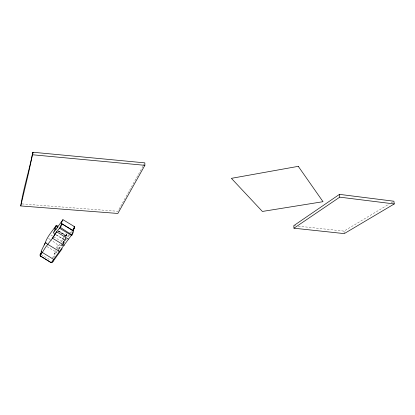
<?xml version="1.0" encoding="UTF-8"?>
<svg xmlns="http://www.w3.org/2000/svg" width="415" height="415" viewBox="0 0 415 415"><rect width="100%" height="100%" fill="white"/><g stroke="black" fill="none" stroke-linecap="round" stroke-linejoin="round"><path stroke-width="0.31" stroke-dasharray="2.08 1.56" d="M63.028 243.916L62.452 245.716L63.531 244.228M63.22 243.32L64.553 239.87L66.618 237.536M65.627 236.846L66.768 233.546M63.08 243.963L62.452 245.716L63.946 242.298L63.993 240.923L58.199 248.876M63.293 243.377L64.553 239.87L55.937 234.693M65.819 236.317L66.784 233.661L65.928 235.777L58.406 230.89M52.508 258.042L55.973 250.551M56.44 248.248L57.592 245.255L56.383 243.672L50.599 239.797M65.871 237.219L64.839 240.43L62.442 243.481M53.711 257.715L55.096 254.354L54.614 253.524L56.409 251.288M63.785 243.693L65.316 240.472L66.473 239.066M54.614 253.524L56.067 252.73L56.808 251.174M59.843 244.025L57.286 248.486L57.799 249.099M62.499 244.15L64.553 239.87L65.316 240.472M64.839 240.43L65.669 238.698M65.912 236.27L67.048 233.956M142.983 166.223L117.881 211.282L21.502 203.89M143.294 165.663L144.233 163.982M67.448 236.607L68.937 234.273M63.396 237.313L61.026 241.136L53.063 236.348M63.739 236.768L66.146 233.318M58.961 248.87L61.358 245.073M59.112 249.135L61.757 244.954M61.337 242.08L64.066 237.795M69.362 235.134L66.862 238.599M70.711 233.074L71.722 231.529M69.279 233.754L71.349 230.647M65.093 236.192L66.96 233.847M56.067 252.73L57.171 251.345M298.266 226.149L344.004 231.114L388.974 204.17M391.163 202.857L392.808 201.877M294.417 225.729L295.698 225.869M57.592 245.255L58.728 245.488M41.246 254.68L50.386 260.034M47.04 246.629L55.361 251.563M58.619 230.89L63.894 234.06L65.928 235.777M53.779 233.401L55.397 234.371M50.941 235.072L52.534 236.026M46.35 242.853L47.445 243.522M53.789 233.412L55.428 234.413M55.978 234.745L64.73 240.088L64.553 239.87M45.417 242.713L47.009 243.688M58.178 231.062L64.75 235.129M58.359 231.119L66.327 236.068L65.902 235.492M45.935 242.858L46.999 243.522M58.38 230.958L65.819 235.704M48.498 238.392L50.075 239.445M344.004 231.114L344.191 232.986"/><path stroke-width="0.62" d="M20.75 205.944L28.448 173.486L33.003 152.253L144.856 162.862L144.866 165.326L117.86 213.455L20.75 205.944C23.468 187.871 29.387 170.373 32.728 152.383M32.588 154.925L33.003 152.253M54.868 228.883L54.656 228.587L55.169 229.137L53.239 233.074L62.93 219.675L74.539 226.683L72.677 230.32L73.367 230.984L71.416 235.341C64.501 244.357 57.944 253.612 51.206 262.747L40.167 255.837L40.089 254.743L41.599 251.682L41.381 252.009L41.152 251.137L45.401 242.521L45.23 242.811C47.346 236.379 52.342 231.098 56.16 225.547L57.934 225.993L55.558 226.922L54.656 228.587L56.233 229.796M72.916 231.139L74.301 228.219L74.539 226.683L73.932 226.798M40.712 254.369L41.012 253.067M51.273 262.685L40.167 255.837L45.821 246.873L52.498 238.215L56.622 231.772L59.532 228.224L60.595 227.586L61.747 223.727L61.664 223.337L61.161 223.306L62.93 219.675M45.417 242.713L44.265 244.985M55.558 226.922L56.16 225.547M51.206 262.747L52.591 262.088L53.078 260.999M73.279 232.384L71.894 235.414L71.416 235.341L59.532 228.224L61.747 223.727L61.161 223.306L72.677 230.32M62.193 248.704L52.591 262.088M73.18 229.62L74.301 228.219M57.872 227.067L57.094 227.944L57.799 227.436M339.475 194.365L293.773 225.661L293.97 228.209L344.258 233.609L394.25 203.947L393.897 201.223L339.475 194.365L339.755 197.151L293.97 228.209M32.868 154.795L144.866 165.326M339.755 197.151L394.25 203.947M64.294 245.358L52.498 238.215L56.622 231.772L68.366 239.087M47.735 244.336L57.82 250.458L59.065 251.615L58.069 249.363M42.263 252.424L53.872 259.541M54.656 228.587L55.729 229.246M61.747 223.727L73.367 230.984M60.595 227.586L71.499 234.677M40.089 254.743L40.779 256.486M298.281 166.337L231.383 178.341L262.384 211.448L323.015 201.695L298.281 166.337"/></g></svg>
